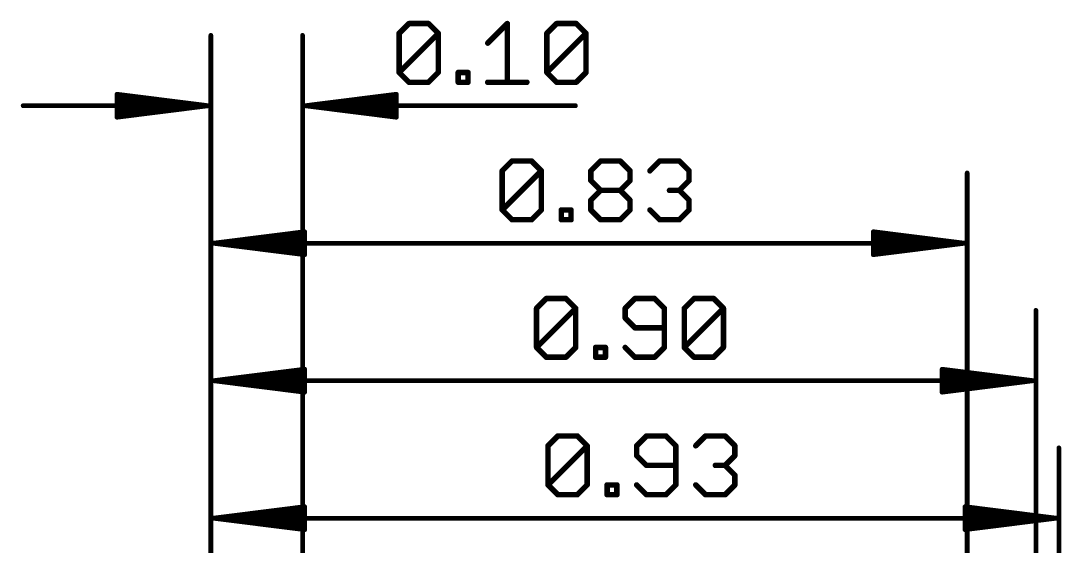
# Model space of a CAD drawing. Extents: x -34 to 73, y -25 to 40.
# Drawn here: x -5.27 to 23.56, y 25.89 to 40.45 of the extents above; entities that cross this region are included whole.
import ezdxf

# ---------------------------------------------------------------- set-up
doc = ezdxf.new("R2010")
doc.units = 0
doc.layers.add('47', color=253, linetype='CONTINUOUS')

msp = doc.modelspace()

# ---------------------------------------------------------------- linework, layer by layer
at = {"layer": '47'}
for points, const_width in [([(5.2162, 40.1065), (5.4874, 40.3777)], 0.1524), ([(5.4874, 40.3777), (6.0297, 40.3777)], 0.1524), ([(6.0297, 40.3777), (6.3009, 40.1065)], 0.1524), ([(7.6719, 39.8354), (8.2143, 40.3777)], 0.1524), ([(8.2143, 40.3777), (8.2143, 38.7507)], 0.1524), ([(9.3091, 40.1065), (9.5803, 40.3777)], 0.1524), ([(9.5803, 40.3777), (10.1226, 40.3777)], 0.1524), ([(10.1226, 40.3777), (10.3938, 40.1065)], 0.1524), ([(0, 25.4), (0, 40.05)], 0.13), ([(2.54, 25.4), (2.54, 40.05)], 0.13), ([(5.2162, 39.0219), (5.2162, 40.1065)], 0.1524), ([(5.2162, 39.0219), (6.3009, 40.1065)], 0.1524), ([(6.3009, 40.1065), (6.3009, 39.0219)], 0.1524), ([(9.3091, 39.0219), (9.3091, 40.1065)], 0.1524), ([(9.3091, 39.0219), (10.3938, 40.1065)], 0.1524), ([(10.3938, 40.1065), (10.3938, 39.0219)], 0.1524), ([(5.4874, 38.7507), (5.2162, 39.0219)], 0.1524), ([(6.3009, 39.0219), (6.0297, 38.7507)], 0.1524), ([(6.8534, 38.7507), (6.8534, 39.0219)], 0.1524), ([(6.8534, 39.0219), (7.1245, 39.0219)], 0.1524), ([(7.1245, 39.0219), (7.1245, 38.7507)], 0.1524), ([(9.5803, 38.7507), (9.3091, 39.0219)], 0.1524), ([(10.3938, 39.0219), (10.1226, 38.7507)], 0.1524), ([(6.0297, 38.7507), (5.4874, 38.7507)], 0.1524), ([(7.1245, 38.7507), (6.8534, 38.7507)], 0.1524), ([(7.6719, 38.7507), (8.7566, 38.7507)], 0.1524), ([(10.1226, 38.7507), (9.5803, 38.7507)], 0.1524), ([(-0.065, 38.1), (-2.6, 38.4192)], 0.13), ([(-2.6, 38.4192), (-2.6, 37.7808)], 0.13), ([(-0.065, 38.1), (-2.6, 38.36)], 0.13), ([(2.605, 38.1), (5.14, 38.4192)], 0.13), ([(2.605, 38.1), (5.14, 38.36)], 0.13), ([(5.14, 38.4192), (5.14, 37.7808)], 0.13), ([(-0.065, 38.1), (-5.2, 38.1)], 0.13), ([(-0.065, 38.1), (-2.6, 38.23)], 0.13), ([(-2.6, 37.7808), (-0.065, 38.1)], 0.13), ([(-2.6, 37.97), (-0.065, 38.1)], 0.13), ([(-2.6, 37.84), (-0.065, 38.1)], 0.13), ([(2.605, 38.1), (5.14, 38.23)], 0.13), ([(2.605, 38.1), (10.1028, 38.1)], 0.13), ([(5.14, 37.7808), (2.605, 38.1)], 0.13), ([(5.14, 37.97), (2.605, 38.1)], 0.13), ([(5.14, 37.84), (2.605, 38.1)], 0.13), ([(8.0723, 36.2965), (8.3435, 36.5677)], 0.1524), ([(8.3435, 36.5677), (8.8858, 36.5677)], 0.1524), ([(8.8858, 36.5677), (9.157, 36.2965)], 0.1524), ([(10.528, 36.2965), (10.7992, 36.5677)], 0.1524), ([(10.7992, 36.5677), (11.3415, 36.5677)], 0.1524), ([(11.3415, 36.5677), (11.6127, 36.2965)], 0.1524), ([(12.1652, 36.2965), (12.4364, 36.5677)], 0.1524), ([(12.4364, 36.5677), (12.9787, 36.5677)], 0.1524), ([(12.9787, 36.5677), (13.2499, 36.2965)], 0.1524), ([(8.0723, 35.2119), (8.0723, 36.2965)], 0.1524), ([(8.0723, 35.2119), (9.157, 36.2965)], 0.1524), ([(9.157, 36.2965), (9.157, 35.2119)], 0.1524), ([(10.528, 36.0254), (10.528, 36.2965)], 0.1524), ([(11.6127, 36.2965), (11.6127, 36.0254)], 0.1524), ([(13.2499, 36.2965), (13.2499, 36.0254)], 0.1524), ([(0, 0), (0, 36.24)], 0.13), ([(10.7992, 35.7542), (10.528, 36.0254)], 0.1524), ([(11.6127, 36.0254), (11.3415, 35.7542)], 0.1524), ([(13.2499, 36.0254), (12.9787, 35.7542)], 0.1524), ([(20.955, 17.399), (20.955, 36.24)], 0.13), ([(10.528, 35.483), (10.7992, 35.7542)], 0.1524), ([(10.7992, 35.7542), (11.3415, 35.7542)], 0.1524), ([(11.3415, 35.7542), (11.6127, 35.483)], 0.1524), ([(12.9787, 35.7542), (12.7075, 35.7542)], 0.1524), ([(12.9787, 35.7542), (13.2499, 35.483)], 0.1524), ([(10.528, 35.2119), (10.528, 35.483)], 0.1524), ([(11.6127, 35.483), (11.6127, 35.2119)], 0.1524), ([(13.2499, 35.483), (13.2499, 35.2119)], 0.1524), ([(8.3435, 34.9407), (8.0723, 35.2119)], 0.1524), ([(9.157, 35.2119), (8.8858, 34.9407)], 0.1524), ([(9.7095, 34.9407), (9.7095, 35.2119)], 0.1524), ([(9.7095, 35.2119), (9.9806, 35.2119)], 0.1524), ([(9.9806, 35.2119), (9.9806, 34.9407)], 0.1524), ([(10.7992, 34.9407), (10.528, 35.2119)], 0.1524), ([(11.6127, 35.2119), (11.3415, 34.9407)], 0.1524), ([(12.4364, 34.9407), (12.1652, 35.2119)], 0.1524), ([(13.2499, 35.2119), (12.9787, 34.9407)], 0.1524), ([(8.8858, 34.9407), (8.3435, 34.9407)], 0.1524), ([(9.9806, 34.9407), (9.7095, 34.9407)], 0.1524), ([(11.3415, 34.9407), (10.7992, 34.9407)], 0.1524), ([(12.9787, 34.9407), (12.4364, 34.9407)], 0.1524), ([(0.065, 34.29), (2.6, 34.6092)], 0.13), ([(0.065, 34.29), (2.6, 34.55)], 0.13), ([(2.6, 34.6092), (2.6, 33.9708)], 0.13), ([(20.89, 34.29), (18.355, 34.6092)], 0.13), ([(18.355, 34.6092), (18.355, 33.9708)], 0.13), ([(20.89, 34.29), (18.355, 34.55)], 0.13), ([(0.065, 34.29), (2.6, 34.42)], 0.13), ([(0.065, 34.29), (20.89, 34.29)], 0.13), ([(2.6, 33.9708), (0.065, 34.29)], 0.13), ([(2.6, 34.16), (0.065, 34.29)], 0.13), ([(2.6, 34.03), (0.065, 34.29)], 0.13), ([(20.89, 34.29), (18.355, 34.42)], 0.13), ([(18.355, 33.9708), (20.89, 34.29)], 0.13), ([(18.355, 34.16), (20.89, 34.29)], 0.13), ([(18.355, 34.03), (20.89, 34.29)], 0.13), ([(9.0248, 32.4865), (9.296, 32.7577)], 0.1524), ([(9.296, 32.7577), (9.8383, 32.7577)], 0.1524), ([(9.8383, 32.7577), (10.1095, 32.4865)], 0.1524), ([(11.7517, 32.7577), (11.4805, 32.4865)], 0.1524), ([(12.294, 32.7577), (11.7517, 32.7577)], 0.1524), ([(12.5652, 32.4865), (12.294, 32.7577)], 0.1524), ([(13.1177, 32.4865), (13.3889, 32.7577)], 0.1524), ([(13.3889, 32.7577), (13.9312, 32.7577)], 0.1524), ([(13.9312, 32.7577), (14.2024, 32.4865)], 0.1524), ([(0, 25.4), (0, 32.43)], 0.13), ([(9.0248, 31.4019), (9.0248, 32.4865)], 0.1524), ([(9.0248, 31.4019), (10.1095, 32.4865)], 0.1524), ([(10.1095, 32.4865), (10.1095, 31.4019)], 0.1524), ([(11.4805, 32.4865), (11.4805, 32.2154)], 0.1524), ([(11.4805, 32.2154), (11.7517, 31.9442)], 0.1524), ([(12.5652, 31.4019), (12.5652, 32.4865)], 0.1524), ([(13.1177, 31.4019), (13.1177, 32.4865)], 0.1524), ([(13.1177, 31.4019), (14.2024, 32.4865)], 0.1524), ([(14.2024, 32.4865), (14.2024, 31.4019)], 0.1524), ([(22.86, 25.4), (22.86, 32.43)], 0.13), ([(11.7517, 31.9442), (12.5652, 31.9442)], 0.1524), ([(9.296, 31.1307), (9.0248, 31.4019)], 0.1524), ([(10.1095, 31.4019), (9.8383, 31.1307)], 0.1524), ([(10.662, 31.1307), (10.662, 31.4019)], 0.1524), ([(10.662, 31.4019), (10.9331, 31.4019)], 0.1524), ([(10.9331, 31.4019), (10.9331, 31.1307)], 0.1524), ([(11.4805, 31.4019), (11.7517, 31.1307)], 0.1524), ([(12.294, 31.1307), (12.5652, 31.4019)], 0.1524), ([(13.3889, 31.1307), (13.1177, 31.4019)], 0.1524), ([(14.2024, 31.4019), (13.9312, 31.1307)], 0.1524), ([(9.8383, 31.1307), (9.296, 31.1307)], 0.1524), ([(10.9331, 31.1307), (10.662, 31.1307)], 0.1524), ([(11.7517, 31.1307), (12.294, 31.1307)], 0.1524), ([(13.9312, 31.1307), (13.3889, 31.1307)], 0.1524), ([(0.065, 30.48), (2.6, 30.7992)], 0.13), ([(2.6, 30.7992), (2.6, 30.1608)], 0.13), ([(22.795, 30.48), (20.26, 30.7992)], 0.13), ([(20.26, 30.7992), (20.26, 30.1608)], 0.13), ([(0.065, 30.48), (2.6, 30.74)], 0.13), ([(0.065, 30.48), (2.6, 30.61)], 0.13), ([(22.795, 30.48), (20.26, 30.74)], 0.13), ([(22.795, 30.48), (20.26, 30.61)], 0.13), ([(0.065, 30.48), (22.795, 30.48)], 0.13), ([(2.6, 30.1608), (0.065, 30.48)], 0.13), ([(2.6, 30.35), (0.065, 30.48)], 0.13), ([(2.6, 30.22), (0.065, 30.48)], 0.13), ([(20.26, 30.1608), (22.795, 30.48)], 0.13), ([(20.26, 30.35), (22.795, 30.48)], 0.13), ([(20.26, 30.22), (22.795, 30.48)], 0.13), ([(9.3423, 28.6765), (9.6135, 28.9477)], 0.1524), ([(9.6135, 28.9477), (10.1558, 28.9477)], 0.1524), ([(10.1558, 28.9477), (10.427, 28.6765)], 0.1524), ([(12.0692, 28.9477), (11.798, 28.6765)], 0.1524), ([(12.6115, 28.9477), (12.0692, 28.9477)], 0.1524), ([(12.8827, 28.6765), (12.6115, 28.9477)], 0.1524), ([(13.4352, 28.6765), (13.7064, 28.9477)], 0.1524), ([(13.7064, 28.9477), (14.2487, 28.9477)], 0.1524), ([(14.2487, 28.9477), (14.5199, 28.6765)], 0.1524), ([(0, 0), (0, 28.62)], 0.13), ([(9.3423, 27.5919), (9.3423, 28.6765)], 0.1524), ([(9.3423, 27.5919), (10.427, 28.6765)], 0.1524), ([(10.427, 28.6765), (10.427, 27.5919)], 0.1524), ([(11.798, 28.6765), (11.798, 28.4054)], 0.1524), ([(12.8827, 27.5919), (12.8827, 28.6765)], 0.1524), ([(14.5199, 28.6765), (14.5199, 28.4054)], 0.1524), ([(23.495, 17.399), (23.495, 28.62)], 0.13), ([(11.798, 28.4054), (12.0692, 28.1342)], 0.1524), ([(14.5199, 28.4054), (14.2487, 28.1342)], 0.1524), ([(12.0692, 28.1342), (12.8827, 28.1342)], 0.1524), ([(14.2487, 28.1342), (13.9775, 28.1342)], 0.1524), ([(14.2487, 28.1342), (14.5199, 27.863)], 0.1524), ([(14.5199, 27.863), (14.5199, 27.5919)], 0.1524), ([(9.6135, 27.3207), (9.3423, 27.5919)], 0.1524), ([(10.1558, 27.3207), (9.6135, 27.3207)], 0.1524), ([(10.427, 27.5919), (10.1558, 27.3207)], 0.1524), ([(10.9795, 27.3207), (10.9795, 27.5919)], 0.1524), ([(10.9795, 27.5919), (11.2506, 27.5919)], 0.1524), ([(11.2506, 27.3207), (10.9795, 27.3207)], 0.1524), ([(11.2506, 27.5919), (11.2506, 27.3207)], 0.1524), ([(11.798, 27.5919), (12.0692, 27.3207)], 0.1524), ([(12.0692, 27.3207), (12.6115, 27.3207)], 0.1524), ([(12.6115, 27.3207), (12.8827, 27.5919)], 0.1524), ([(13.7064, 27.3207), (13.4352, 27.5919)], 0.1524), ([(14.2487, 27.3207), (13.7064, 27.3207)], 0.1524), ([(14.5199, 27.5919), (14.2487, 27.3207)], 0.1524), ([(0.065, 26.67), (2.6, 26.9892)], 0.13), ([(0.065, 26.67), (2.6, 26.93)], 0.13), ([(0.065, 26.67), (2.6, 26.8)], 0.13), ([(2.6, 26.9892), (2.6, 26.3508)], 0.13), ([(23.43, 26.67), (20.895, 26.9892)], 0.13), ([(20.895, 26.9892), (20.895, 26.3508)], 0.13), ([(23.43, 26.67), (20.895, 26.93)], 0.13), ([(23.43, 26.67), (20.895, 26.8)], 0.13), ([(0.065, 26.67), (23.43, 26.67)], 0.13), ([(2.6, 26.3508), (0.065, 26.67)], 0.13), ([(2.6, 26.54), (0.065, 26.67)], 0.13), ([(2.6, 26.41), (0.065, 26.67)], 0.13), ([(20.895, 26.3508), (23.43, 26.67)], 0.13), ([(20.895, 26.54), (23.43, 26.67)], 0.13), ([(20.895, 26.41), (23.43, 26.67)], 0.13)]:
    msp.add_lwpolyline(points, dxfattribs=dict(at, const_width=const_width))
for points, const_width in [([(5.4874, 40.4158, 1), (5.4874, 40.3396)], 0.0762), ([(5.5143, 40.3507, 1), (5.4604, 40.4046)], 0.0762), ([(6.0566, 40.4046, 1), (6.0028, 40.3507)], 0.0762), ([(6.0297, 40.3396, 1), (6.0297, 40.4158)], 0.0762), ([(8.2524, 40.3777, 1), (8.1762, 40.3777)], 0.0762), ([(8.2412, 40.3507, 1), (8.1873, 40.4046)], 0.0762), ([(9.5803, 40.4158, 1), (9.5803, 40.3396)], 0.0762), ([(9.6072, 40.3507, 1), (9.5533, 40.4046)], 0.0762), ([(10.1495, 40.4046, 1), (10.0956, 40.3507)], 0.0762), ([(10.1226, 40.3396, 1), (10.1226, 40.4158)], 0.0762), ([(0.0325, 40.05, 1), (-0.0325, 40.05)], 0.065), ([(2.5725, 40.05, 1), (2.5075, 40.05)], 0.065), ([(5.2543, 40.1065, 1), (5.1781, 40.1065)], 0.0762), ([(5.1893, 40.1335, 1), (5.2431, 40.0796)], 0.0762), ([(6.339, 40.1065, 1), (6.2628, 40.1065)], 0.0762), ([(6.3278, 40.0796, 1), (6.2739, 40.1335)], 0.0762), ([(6.2739, 40.0796, 1), (6.3278, 40.1335)], 0.0762), ([(9.2821, 40.1335, 1), (9.336, 40.0796)], 0.0762), ([(9.3472, 40.1065, 1), (9.271, 40.1065)], 0.0762), ([(10.4319, 40.1065, 1), (10.3557, 40.1065)], 0.0762), ([(10.4207, 40.0796, 1), (10.3668, 40.1335)], 0.0762), ([(10.3668, 40.0796, 1), (10.4207, 40.1335)], 0.0762), ([(7.645, 39.8623, 1), (7.6989, 39.8084)], 0.0762), ([(5.2431, 39.0488, 1), (5.1893, 38.9949)], 0.0762), ([(5.1893, 39.0488, 1), (5.2431, 38.9949)], 0.0762), ([(5.1781, 39.0219, 1), (5.2543, 39.0219)], 0.0762), ([(6.2628, 39.0219, 1), (6.339, 39.0219)], 0.0762), ([(6.3278, 38.9949, 1), (6.2739, 39.0488)], 0.0762), ([(6.8915, 39.0219, 1), (6.8153, 39.0219)], 0.0762), ([(6.8534, 39.06, 1), (6.8534, 38.9838)], 0.0762), ([(7.1626, 39.0219, 1), (7.0864, 39.0219)], 0.0762), ([(7.1245, 38.9838, 1), (7.1245, 39.06)], 0.0762), ([(9.336, 39.0488, 1), (9.2821, 38.9949)], 0.0762), ([(9.2821, 39.0488, 1), (9.336, 38.9949)], 0.0762), ([(9.271, 39.0219, 1), (9.3472, 39.0219)], 0.0762), ([(10.3557, 39.0219, 1), (10.4319, 39.0219)], 0.0762), ([(10.4207, 38.9949, 1), (10.3668, 39.0488)], 0.0762), ([(5.4874, 38.7888, 1), (5.4874, 38.7126)], 0.0762), ([(5.4604, 38.7238, 1), (5.5143, 38.7776)], 0.0762), ([(6.0028, 38.7776, 1), (6.0566, 38.7238)], 0.0762), ([(6.0297, 38.7126, 1), (6.0297, 38.7888)], 0.0762), ([(6.8534, 38.7888, 1), (6.8534, 38.7126)], 0.0762), ([(6.8153, 38.7507, 1), (6.8915, 38.7507)], 0.0762), ([(7.0864, 38.7507, 1), (7.1626, 38.7507)], 0.0762), ([(7.1245, 38.7126, 1), (7.1245, 38.7888)], 0.0762), ([(7.6719, 38.7888, 1), (7.6719, 38.7126)], 0.0762), ([(8.1762, 38.7507, 1), (8.2524, 38.7507)], 0.0762), ([(8.7566, 38.7126, 1), (8.7566, 38.7888)], 0.0762), ([(9.5803, 38.7888, 1), (9.5803, 38.7126)], 0.0762), ([(9.5533, 38.7238, 1), (9.6072, 38.7776)], 0.0762), ([(10.0956, 38.7776, 1), (10.1495, 38.7238)], 0.0762), ([(10.1226, 38.7126, 1), (10.1226, 38.7888)], 0.0762), ([(-2.5959, 38.4515, 1), (-2.6041, 38.387)], 0.065), ([(-2.5675, 38.4192, 1), (-2.6325, 38.4192)], 0.065), ([(-2.5967, 38.3923, 1), (-2.6033, 38.3277)], 0.065), ([(5.1725, 38.4192, 1), (5.1075, 38.4192)], 0.065), ([(5.1441, 38.387, 1), (5.1359, 38.4515)], 0.065), ([(5.1433, 38.3277, 1), (5.1367, 38.3923)], 0.065), ([(-5.2, 38.1325, 1), (-5.2, 38.0675)], 0.065), ([(-2.5983, 38.2625, 1), (-2.6017, 38.1975)], 0.065), ([(-0.0609, 38.0678, 1), (-0.0691, 38.1322)], 0.065), ([(-0.0691, 38.0678, 1), (-0.0609, 38.1322)], 0.065), ([(-0.0617, 38.0677, 1), (-0.0683, 38.1323)], 0.065), ([(-0.0683, 38.0677, 1), (-0.0617, 38.1323)], 0.065), ([(-0.0667, 38.0675, 1), (-0.0633, 38.1325)], 0.065), ([(-0.0633, 38.0675, 1), (-0.0667, 38.1325)], 0.065), ([(-0.065, 38.0675, 1), (-0.065, 38.1325)], 0.065), ([(2.605, 38.1325, 1), (2.605, 38.0675)], 0.065), ([(2.6091, 38.1322, 1), (2.6009, 38.0678)], 0.065), ([(2.6033, 38.1325, 1), (2.6067, 38.0675)], 0.065), ([(2.6067, 38.1325, 1), (2.6033, 38.0675)], 0.065), ([(2.6083, 38.1323, 1), (2.6017, 38.0677)], 0.065), ([(2.6017, 38.1323, 1), (2.6083, 38.0677)], 0.065), ([(2.6009, 38.1322, 1), (2.6091, 38.0678)], 0.065), ([(5.1417, 38.1975, 1), (5.1383, 38.2625)], 0.065), ([(10.1028, 38.0675, 1), (10.1028, 38.1325)], 0.065), ([(-2.6017, 38.0025, 1), (-2.5983, 37.9375)], 0.065), ([(-2.6033, 37.8723, 1), (-2.5967, 37.8077)], 0.065), ([(-2.6041, 37.813, 1), (-2.5959, 37.7485)], 0.065), ([(-2.6325, 37.7808, 1), (-2.5675, 37.7808)], 0.065), ([(5.1075, 37.7808, 1), (5.1725, 37.7808)], 0.065), ([(5.1359, 37.7485, 1), (5.1441, 37.813)], 0.065), ([(5.1367, 37.8077, 1), (5.1433, 37.8723)], 0.065), ([(5.1383, 37.9375, 1), (5.1417, 38.0025)], 0.065), ([(8.3435, 36.6058, 1), (8.3435, 36.5296)], 0.0762), ([(8.3704, 36.5407, 1), (8.3165, 36.5946)], 0.0762), ([(8.9127, 36.5946, 1), (8.8589, 36.5407)], 0.0762), ([(8.8858, 36.5296, 1), (8.8858, 36.6058)], 0.0762), ([(10.7992, 36.6058, 1), (10.7992, 36.5296)], 0.0762), ([(10.8261, 36.5407, 1), (10.7723, 36.5946)], 0.0762), ([(11.3685, 36.5946, 1), (11.3146, 36.5407)], 0.0762), ([(11.3415, 36.5296, 1), (11.3415, 36.6058)], 0.0762), ([(12.4364, 36.6058, 1), (12.4364, 36.5296)], 0.0762), ([(12.4633, 36.5407, 1), (12.4094, 36.5946)], 0.0762), ([(13.0056, 36.5946, 1), (12.9518, 36.5407)], 0.0762), ([(12.9787, 36.5296, 1), (12.9787, 36.6058)], 0.0762), ([(8.1104, 36.2965, 1), (8.0342, 36.2965)], 0.0762), ([(8.0454, 36.3235, 1), (8.0993, 36.2696)], 0.0762), ([(9.1951, 36.2965, 1), (9.1189, 36.2965)], 0.0762), ([(9.1839, 36.2696, 1), (9.13, 36.3235)], 0.0762), ([(9.13, 36.2696, 1), (9.1839, 36.3235)], 0.0762), ([(10.5661, 36.2965, 1), (10.4899, 36.2965)], 0.0762), ([(10.5011, 36.3235, 1), (10.555, 36.2696)], 0.0762), ([(11.6508, 36.2965, 1), (11.5746, 36.2965)], 0.0762), ([(11.5858, 36.2696, 1), (11.6396, 36.3235)], 0.0762), ([(12.1383, 36.3235, 1), (12.1921, 36.2696)], 0.0762), ([(13.288, 36.2965, 1), (13.2118, 36.2965)], 0.0762), ([(13.2229, 36.2696, 1), (13.2768, 36.3235)], 0.0762), ([(0.0325, 36.24, 1), (-0.0325, 36.24)], 0.065), ([(10.555, 36.0523, 1), (10.5011, 35.9984)], 0.0762), ([(10.4899, 36.0254, 1), (10.5661, 36.0254)], 0.0762), ([(11.5746, 36.0254, 1), (11.6508, 36.0254)], 0.0762), ([(11.6396, 35.9984, 1), (11.5858, 36.0523)], 0.0762), ([(13.2118, 36.0254, 1), (13.288, 36.0254)], 0.0762), ([(13.2768, 35.9984, 1), (13.2229, 36.0523)], 0.0762), ([(20.9875, 36.24, 1), (20.9225, 36.24)], 0.065), ([(10.7992, 35.7923, 1), (10.7992, 35.7161)], 0.0762), ([(10.8261, 35.7273, 1), (10.7723, 35.7811)], 0.0762), ([(10.7723, 35.7273, 1), (10.8261, 35.7811)], 0.0762), ([(11.3685, 35.7811, 1), (11.3146, 35.7273)], 0.0762), ([(11.3146, 35.7811, 1), (11.3685, 35.7273)], 0.0762), ([(11.3415, 35.7161, 1), (11.3415, 35.7923)], 0.0762), ([(12.7075, 35.7923, 1), (12.7075, 35.7161)], 0.0762), ([(13.0056, 35.7811, 1), (12.9518, 35.7273)], 0.0762), ([(12.9518, 35.7811, 1), (13.0056, 35.7273)], 0.0762), ([(12.9787, 35.7161, 1), (12.9787, 35.7923)], 0.0762), ([(10.5661, 35.483, 1), (10.4899, 35.483)], 0.0762), ([(10.5011, 35.51, 1), (10.555, 35.4561)], 0.0762), ([(11.6508, 35.483, 1), (11.5746, 35.483)], 0.0762), ([(11.5858, 35.4561, 1), (11.6396, 35.51)], 0.0762), ([(13.288, 35.483, 1), (13.2118, 35.483)], 0.0762), ([(13.2229, 35.4561, 1), (13.2768, 35.51)], 0.0762), ([(8.0993, 35.2388, 1), (8.0454, 35.1849)], 0.0762), ([(8.0454, 35.2388, 1), (8.0993, 35.1849)], 0.0762), ([(8.0342, 35.2119, 1), (8.1104, 35.2119)], 0.0762), ([(9.1189, 35.2119, 1), (9.1951, 35.2119)], 0.0762), ([(9.1839, 35.1849, 1), (9.13, 35.2388)], 0.0762), ([(9.7476, 35.2119, 1), (9.6714, 35.2119)], 0.0762), ([(9.7095, 35.25, 1), (9.7095, 35.1738)], 0.0762), ([(10.0187, 35.2119, 1), (9.9425, 35.2119)], 0.0762), ([(9.9806, 35.1738, 1), (9.9806, 35.25)], 0.0762), ([(10.555, 35.2388, 1), (10.5011, 35.1849)], 0.0762), ([(10.4899, 35.2119, 1), (10.5661, 35.2119)], 0.0762), ([(11.5746, 35.2119, 1), (11.6508, 35.2119)], 0.0762), ([(11.6396, 35.1849, 1), (11.5858, 35.2388)], 0.0762), ([(12.1921, 35.2388, 1), (12.1383, 35.1849)], 0.0762), ([(13.2118, 35.2119, 1), (13.288, 35.2119)], 0.0762), ([(13.2768, 35.1849, 1), (13.2229, 35.2388)], 0.0762), ([(8.3435, 34.9788, 1), (8.3435, 34.9026)], 0.0762), ([(8.3165, 34.9138, 1), (8.3704, 34.9676)], 0.0762), ([(8.8589, 34.9676, 1), (8.9127, 34.9138)], 0.0762), ([(8.8858, 34.9026, 1), (8.8858, 34.9788)], 0.0762), ([(9.7095, 34.9788, 1), (9.7095, 34.9026)], 0.0762), ([(9.6714, 34.9407, 1), (9.7476, 34.9407)], 0.0762), ([(9.9425, 34.9407, 1), (10.0187, 34.9407)], 0.0762), ([(9.9806, 34.9026, 1), (9.9806, 34.9788)], 0.0762), ([(10.7992, 34.9788, 1), (10.7992, 34.9026)], 0.0762), ([(10.7723, 34.9138, 1), (10.8261, 34.9676)], 0.0762), ([(11.3146, 34.9676, 1), (11.3685, 34.9138)], 0.0762), ([(11.3415, 34.9026, 1), (11.3415, 34.9788)], 0.0762), ([(12.4364, 34.9788, 1), (12.4364, 34.9026)], 0.0762), ([(12.4094, 34.9138, 1), (12.4633, 34.9676)], 0.0762), ([(12.9518, 34.9676, 1), (13.0056, 34.9138)], 0.0762), ([(12.9787, 34.9026, 1), (12.9787, 34.9788)], 0.0762), ([(2.6325, 34.6092, 1), (2.5675, 34.6092)], 0.065), ([(2.6041, 34.577, 1), (2.5959, 34.6415)], 0.065), ([(2.6033, 34.5177, 1), (2.5967, 34.5823)], 0.065), ([(18.3591, 34.6415, 1), (18.3509, 34.577)], 0.065), ([(18.3875, 34.6092, 1), (18.3225, 34.6092)], 0.065), ([(18.3583, 34.5823, 1), (18.3517, 34.5177)], 0.065), ([(0.065, 34.3225, 1), (0.065, 34.2575)], 0.065), ([(0.0691, 34.3222, 1), (0.0609, 34.2578)], 0.065), ([(0.0633, 34.3225, 1), (0.0667, 34.2575)], 0.065), ([(0.0667, 34.3225, 1), (0.0633, 34.2575)], 0.065), ([(0.0683, 34.3223, 1), (0.0617, 34.2577)], 0.065), ([(0.0617, 34.3223, 1), (0.0683, 34.2577)], 0.065), ([(0.0609, 34.3222, 1), (0.0691, 34.2578)], 0.065), ([(2.6017, 34.3875, 1), (2.5983, 34.4525)], 0.065), ([(18.3567, 34.4525, 1), (18.3533, 34.3875)], 0.065), ([(20.8941, 34.2578, 1), (20.8859, 34.3222)], 0.065), ([(20.8859, 34.2578, 1), (20.8941, 34.3222)], 0.065), ([(20.8933, 34.2577, 1), (20.8867, 34.3223)], 0.065), ([(20.8867, 34.2577, 1), (20.8933, 34.3223)], 0.065), ([(20.8883, 34.2575, 1), (20.8917, 34.3225)], 0.065), ([(20.8917, 34.2575, 1), (20.8883, 34.3225)], 0.065), ([(20.89, 34.2575, 1), (20.89, 34.3225)], 0.065), ([(2.5959, 33.9385, 1), (2.6041, 34.003)], 0.065), ([(2.5967, 33.9977, 1), (2.6033, 34.0623)], 0.065), ([(2.5983, 34.1275, 1), (2.6017, 34.1925)], 0.065), ([(18.3533, 34.1925, 1), (18.3567, 34.1275)], 0.065), ([(18.3517, 34.0623, 1), (18.3583, 33.9977)], 0.065), ([(18.3509, 34.003, 1), (18.3591, 33.9385)], 0.065), ([(2.5675, 33.9708, 1), (2.6325, 33.9708)], 0.065), ([(18.3225, 33.9708, 1), (18.3875, 33.9708)], 0.065), ([(9.296, 32.7958, 1), (9.296, 32.7196)], 0.0762), ([(9.3229, 32.7307, 1), (9.269, 32.7846)], 0.0762), ([(9.8652, 32.7846, 1), (9.8114, 32.7307)], 0.0762), ([(9.8383, 32.7196, 1), (9.8383, 32.7958)], 0.0762), ([(11.7517, 32.7958, 1), (11.7517, 32.7196)], 0.0762), ([(11.7786, 32.7307, 1), (11.7248, 32.7846)], 0.0762), ([(12.321, 32.7846, 1), (12.2671, 32.7307)], 0.0762), ([(12.294, 32.7196, 1), (12.294, 32.7958)], 0.0762), ([(13.3889, 32.7958, 1), (13.3889, 32.7196)], 0.0762), ([(13.4158, 32.7307, 1), (13.3619, 32.7846)], 0.0762), ([(13.9581, 32.7846, 1), (13.9043, 32.7307)], 0.0762), ([(13.9312, 32.7196, 1), (13.9312, 32.7958)], 0.0762), ([(0.0325, 32.43, 1), (-0.0325, 32.43)], 0.065), ([(9.0629, 32.4865, 1), (8.9867, 32.4865)], 0.0762), ([(8.9979, 32.5135, 1), (9.0518, 32.4596)], 0.0762), ([(10.1476, 32.4865, 1), (10.0714, 32.4865)], 0.0762), ([(10.1364, 32.4596, 1), (10.0825, 32.5135)], 0.0762), ([(10.0825, 32.4596, 1), (10.1364, 32.5135)], 0.0762), ([(11.5186, 32.4865, 1), (11.4424, 32.4865)], 0.0762), ([(11.4536, 32.5135, 1), (11.5075, 32.4596)], 0.0762), ([(11.5075, 32.2423, 1), (11.4536, 32.1884)], 0.0762), ([(12.6033, 32.4865, 1), (12.5271, 32.4865)], 0.0762), ([(12.5383, 32.4596, 1), (12.5921, 32.5135)], 0.0762), ([(13.1558, 32.4865, 1), (13.0796, 32.4865)], 0.0762), ([(13.0908, 32.5135, 1), (13.1446, 32.4596)], 0.0762), ([(14.2405, 32.4865, 1), (14.1643, 32.4865)], 0.0762), ([(14.2293, 32.4596, 1), (14.1754, 32.5135)], 0.0762), ([(14.1754, 32.4596, 1), (14.2293, 32.5135)], 0.0762), ([(22.8925, 32.43, 1), (22.8275, 32.43)], 0.065), ([(11.4424, 32.2154, 1), (11.5186, 32.2154)], 0.0762), ([(11.7517, 31.9823, 1), (11.7517, 31.9061)], 0.0762), ([(11.7248, 31.9173, 1), (11.7786, 31.9711)], 0.0762), ([(12.5652, 31.9061, 1), (12.5652, 31.9823)], 0.0762), ([(9.0518, 31.4288, 1), (8.9979, 31.3749)], 0.0762), ([(8.9979, 31.4288, 1), (9.0518, 31.3749)], 0.0762), ([(8.9867, 31.4019, 1), (9.0629, 31.4019)], 0.0762), ([(10.0714, 31.4019, 1), (10.1476, 31.4019)], 0.0762), ([(10.1364, 31.3749, 1), (10.0825, 31.4288)], 0.0762), ([(10.7001, 31.4019, 1), (10.6239, 31.4019)], 0.0762), ([(10.662, 31.44, 1), (10.662, 31.3638)], 0.0762), ([(10.9712, 31.4019, 1), (10.895, 31.4019)], 0.0762), ([(10.9331, 31.3638, 1), (10.9331, 31.44)], 0.0762), ([(11.5075, 31.4288, 1), (11.4536, 31.3749)], 0.0762), ([(12.5271, 31.4019, 1), (12.6033, 31.4019)], 0.0762), ([(12.5921, 31.3749, 1), (12.5383, 31.4288)], 0.0762), ([(13.1446, 31.4288, 1), (13.0908, 31.3749)], 0.0762), ([(13.0908, 31.4288, 1), (13.1446, 31.3749)], 0.0762), ([(13.0796, 31.4019, 1), (13.1558, 31.4019)], 0.0762), ([(14.1643, 31.4019, 1), (14.2405, 31.4019)], 0.0762), ([(14.2293, 31.3749, 1), (14.1754, 31.4288)], 0.0762), ([(9.296, 31.1688, 1), (9.296, 31.0926)], 0.0762), ([(9.269, 31.1038, 1), (9.3229, 31.1576)], 0.0762), ([(9.8114, 31.1576, 1), (9.8652, 31.1038)], 0.0762), ([(9.8383, 31.0926, 1), (9.8383, 31.1688)], 0.0762), ([(10.662, 31.1688, 1), (10.662, 31.0926)], 0.0762), ([(10.6239, 31.1307, 1), (10.7001, 31.1307)], 0.0762), ([(10.895, 31.1307, 1), (10.9712, 31.1307)], 0.0762), ([(10.9331, 31.0926, 1), (10.9331, 31.1688)], 0.0762), ([(11.7517, 31.1688, 1), (11.7517, 31.0926)], 0.0762), ([(11.7248, 31.1038, 1), (11.7786, 31.1576)], 0.0762), ([(12.2671, 31.1576, 1), (12.321, 31.1038)], 0.0762), ([(12.294, 31.0926, 1), (12.294, 31.1688)], 0.0762), ([(13.3889, 31.1688, 1), (13.3889, 31.0926)], 0.0762), ([(13.3619, 31.1038, 1), (13.4158, 31.1576)], 0.0762), ([(13.9043, 31.1576, 1), (13.9581, 31.1038)], 0.0762), ([(13.9312, 31.0926, 1), (13.9312, 31.1688)], 0.0762), ([(2.6325, 30.7992, 1), (2.5675, 30.7992)], 0.065), ([(2.6041, 30.767, 1), (2.5959, 30.8315)], 0.065), ([(20.2641, 30.8315, 1), (20.2559, 30.767)], 0.065), ([(20.2925, 30.7992, 1), (20.2275, 30.7992)], 0.065), ([(2.6033, 30.7077, 1), (2.5967, 30.7723)], 0.065), ([(2.6017, 30.5775, 1), (2.5983, 30.6425)], 0.065), ([(20.2633, 30.7723, 1), (20.2567, 30.7077)], 0.065), ([(20.2617, 30.6425, 1), (20.2583, 30.5775)], 0.065), ([(0.065, 30.5125, 1), (0.065, 30.4475)], 0.065), ([(0.0691, 30.5122, 1), (0.0609, 30.4478)], 0.065), ([(0.0633, 30.5125, 1), (0.0667, 30.4475)], 0.065), ([(0.0667, 30.5125, 1), (0.0633, 30.4475)], 0.065), ([(0.0683, 30.5123, 1), (0.0617, 30.4477)], 0.065), ([(0.0617, 30.5123, 1), (0.0683, 30.4477)], 0.065), ([(0.0609, 30.5122, 1), (0.0691, 30.4478)], 0.065), ([(2.5967, 30.1877, 1), (2.6033, 30.2523)], 0.065), ([(2.5983, 30.3175, 1), (2.6017, 30.3825)], 0.065), ([(20.2583, 30.3825, 1), (20.2617, 30.3175)], 0.065), ([(20.2567, 30.2523, 1), (20.2633, 30.1877)], 0.065), ([(22.7991, 30.4478, 1), (22.7909, 30.5122)], 0.065), ([(22.7909, 30.4478, 1), (22.7991, 30.5122)], 0.065), ([(22.7983, 30.4477, 1), (22.7917, 30.5123)], 0.065), ([(22.7917, 30.4477, 1), (22.7983, 30.5123)], 0.065), ([(22.7933, 30.4475, 1), (22.7967, 30.5125)], 0.065), ([(22.7967, 30.4475, 1), (22.7933, 30.5125)], 0.065), ([(22.795, 30.4475, 1), (22.795, 30.5125)], 0.065), ([(2.5675, 30.1608, 1), (2.6325, 30.1608)], 0.065), ([(2.5959, 30.1285, 1), (2.6041, 30.193)], 0.065), ([(20.2559, 30.193, 1), (20.2641, 30.1285)], 0.065), ([(20.2275, 30.1608, 1), (20.2925, 30.1608)], 0.065), ([(9.6135, 28.9858, 1), (9.6135, 28.9096)], 0.0762), ([(9.6404, 28.9207, 1), (9.5865, 28.9746)], 0.0762), ([(10.1827, 28.9746, 1), (10.1289, 28.9207)], 0.0762), ([(10.1558, 28.9096, 1), (10.1558, 28.9858)], 0.0762), ([(12.0692, 28.9858, 1), (12.0692, 28.9096)], 0.0762), ([(12.0961, 28.9207, 1), (12.0423, 28.9746)], 0.0762), ([(12.6385, 28.9746, 1), (12.5846, 28.9207)], 0.0762), ([(12.6115, 28.9096, 1), (12.6115, 28.9858)], 0.0762), ([(13.7064, 28.9858, 1), (13.7064, 28.9096)], 0.0762), ([(13.7333, 28.9207, 1), (13.6794, 28.9746)], 0.0762), ([(14.2756, 28.9746, 1), (14.2218, 28.9207)], 0.0762), ([(14.2487, 28.9096, 1), (14.2487, 28.9858)], 0.0762), ([(0.0325, 28.62, 1), (-0.0325, 28.62)], 0.065), ([(9.3804, 28.6765, 1), (9.3042, 28.6765)], 0.0762), ([(9.3154, 28.7035, 1), (9.3693, 28.6496)], 0.0762), ([(10.4651, 28.6765, 1), (10.3889, 28.6765)], 0.0762), ([(10.4539, 28.6496, 1), (10.4, 28.7035)], 0.0762), ([(10.4, 28.6496, 1), (10.4539, 28.7035)], 0.0762), ([(11.8361, 28.6765, 1), (11.7599, 28.6765)], 0.0762), ([(11.7711, 28.7035, 1), (11.825, 28.6496)], 0.0762), ([(12.9208, 28.6765, 1), (12.8446, 28.6765)], 0.0762), ([(12.8558, 28.6496, 1), (12.9096, 28.7035)], 0.0762), ([(13.4083, 28.7035, 1), (13.4621, 28.6496)], 0.0762), ([(14.558, 28.6765, 1), (14.4818, 28.6765)], 0.0762), ([(14.4929, 28.6496, 1), (14.5468, 28.7035)], 0.0762), ([(23.5275, 28.62, 1), (23.4625, 28.62)], 0.065), ([(11.825, 28.4323, 1), (11.7711, 28.3784)], 0.0762), ([(11.7599, 28.4054, 1), (11.8361, 28.4054)], 0.0762), ([(14.4818, 28.4054, 1), (14.558, 28.4054)], 0.0762), ([(14.5468, 28.3784, 1), (14.4929, 28.4323)], 0.0762), ([(12.0692, 28.1723, 1), (12.0692, 28.0961)], 0.0762), ([(12.0423, 28.1073, 1), (12.0961, 28.1611)], 0.0762), ([(12.8827, 28.0961, 1), (12.8827, 28.1723)], 0.0762), ([(13.9775, 28.1723, 1), (13.9775, 28.0961)], 0.0762), ([(14.2756, 28.1611, 1), (14.2218, 28.1073)], 0.0762), ([(14.2218, 28.1611, 1), (14.2756, 28.1073)], 0.0762), ([(14.2487, 28.0961, 1), (14.2487, 28.1723)], 0.0762), ([(14.558, 27.863, 1), (14.4818, 27.863)], 0.0762), ([(14.4929, 27.8361, 1), (14.5468, 27.89)], 0.0762), ([(9.3693, 27.6188, 1), (9.3154, 27.5649)], 0.0762), ([(9.3154, 27.6188, 1), (9.3693, 27.5649)], 0.0762), ([(9.3042, 27.5919, 1), (9.3804, 27.5919)], 0.0762), ([(9.6135, 27.3588, 1), (9.6135, 27.2826)], 0.0762), ([(9.5865, 27.2938, 1), (9.6404, 27.3476)], 0.0762), ([(10.1289, 27.3476, 1), (10.1827, 27.2938)], 0.0762), ([(10.1558, 27.2826, 1), (10.1558, 27.3588)], 0.0762), ([(10.3889, 27.5919, 1), (10.4651, 27.5919)], 0.0762), ([(10.4539, 27.5649, 1), (10.4, 27.6188)], 0.0762), ([(11.0176, 27.5919, 1), (10.9414, 27.5919)], 0.0762), ([(10.9795, 27.63, 1), (10.9795, 27.5538)], 0.0762), ([(10.9795, 27.3588, 1), (10.9795, 27.2826)], 0.0762), ([(11.2887, 27.5919, 1), (11.2125, 27.5919)], 0.0762), ([(11.2506, 27.5538, 1), (11.2506, 27.63)], 0.0762), ([(11.2506, 27.2826, 1), (11.2506, 27.3588)], 0.0762), ([(11.825, 27.6188, 1), (11.7711, 27.5649)], 0.0762), ([(12.0692, 27.3588, 1), (12.0692, 27.2826)], 0.0762), ([(12.0423, 27.2938, 1), (12.0961, 27.3476)], 0.0762), ([(12.5846, 27.3476, 1), (12.6385, 27.2938)], 0.0762), ([(12.6115, 27.2826, 1), (12.6115, 27.3588)], 0.0762), ([(12.8446, 27.5919, 1), (12.9208, 27.5919)], 0.0762), ([(12.9096, 27.5649, 1), (12.8558, 27.6188)], 0.0762), ([(13.4621, 27.6188, 1), (13.4083, 27.5649)], 0.0762), ([(13.7064, 27.3588, 1), (13.7064, 27.2826)], 0.0762), ([(13.6794, 27.2938, 1), (13.7333, 27.3476)], 0.0762), ([(14.2218, 27.3476, 1), (14.2756, 27.2938)], 0.0762), ([(14.2487, 27.2826, 1), (14.2487, 27.3588)], 0.0762), ([(14.4818, 27.5919, 1), (14.558, 27.5919)], 0.0762), ([(14.5468, 27.5649, 1), (14.4929, 27.6188)], 0.0762), ([(10.9414, 27.3207, 1), (11.0176, 27.3207)], 0.0762), ([(11.2125, 27.3207, 1), (11.2887, 27.3207)], 0.0762), ([(2.6325, 26.9892, 1), (2.5675, 26.9892)], 0.065), ([(2.6041, 26.957, 1), (2.5959, 27.0215)], 0.065), ([(2.6033, 26.8977, 1), (2.5967, 26.9623)], 0.065), ([(2.6017, 26.7675, 1), (2.5983, 26.8325)], 0.065), ([(20.8991, 27.0215, 1), (20.8909, 26.957)], 0.065), ([(20.9275, 26.9892, 1), (20.8625, 26.9892)], 0.065), ([(20.8983, 26.9623, 1), (20.8917, 26.8977)], 0.065), ([(20.8967, 26.8325, 1), (20.8933, 26.7675)], 0.065), ([(0.065, 26.7025, 1), (0.065, 26.6375)], 0.065), ([(0.0691, 26.7022, 1), (0.0609, 26.6378)], 0.065), ([(0.0633, 26.7025, 1), (0.0667, 26.6375)], 0.065), ([(0.0667, 26.7025, 1), (0.0633, 26.6375)], 0.065), ([(0.0683, 26.7023, 1), (0.0617, 26.6377)], 0.065), ([(0.0617, 26.7023, 1), (0.0683, 26.6377)], 0.065), ([(0.0609, 26.7022, 1), (0.0691, 26.6378)], 0.065), ([(2.5983, 26.5075, 1), (2.6017, 26.5725)], 0.065), ([(20.8933, 26.5725, 1), (20.8967, 26.5075)], 0.065), ([(23.4341, 26.6378, 1), (23.4259, 26.7022)], 0.065), ([(23.4259, 26.6378, 1), (23.4341, 26.7022)], 0.065), ([(23.4333, 26.6377, 1), (23.4267, 26.7023)], 0.065), ([(23.4267, 26.6377, 1), (23.4333, 26.7023)], 0.065), ([(23.4283, 26.6375, 1), (23.4317, 26.7025)], 0.065), ([(23.4317, 26.6375, 1), (23.4283, 26.7025)], 0.065), ([(23.43, 26.6375, 1), (23.43, 26.7025)], 0.065), ([(2.5675, 26.3508, 1), (2.6325, 26.3508)], 0.065), ([(2.5959, 26.3185, 1), (2.6041, 26.383)], 0.065), ([(2.5967, 26.3777, 1), (2.6033, 26.4423)], 0.065), ([(20.8917, 26.4423, 1), (20.8983, 26.3777)], 0.065), ([(20.8909, 26.383, 1), (20.8991, 26.3185)], 0.065), ([(20.8625, 26.3508, 1), (20.9275, 26.3508)], 0.065)]:
    msp.add_lwpolyline(points, format="xyb", dxfattribs=dict(at, const_width=const_width))

doc.saveas('drawing.dxf')
